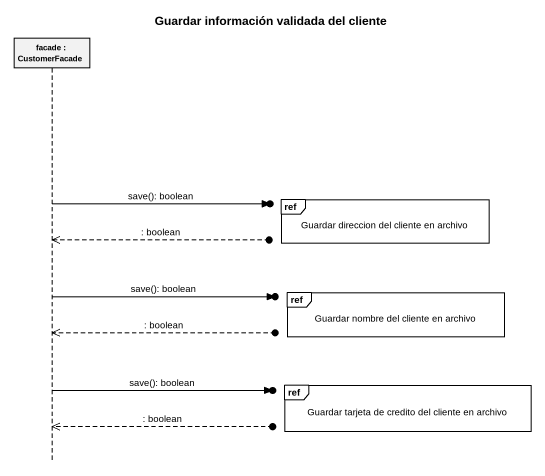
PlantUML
@startuml
title Guardar información validada del cliente
hide footbox
participant "facade : CustomerFacade" as facade

ref over facade : Guardar direccion del cliente en archivo
facade ->o] : save(): boolean
facade <<--o] : : boolean
ref over facade : Guardar nombre del cliente en archivo
facade ->o] : save(): boolean
facade <<--o] : : boolean
ref over facade : Guardar tarjeta de credito del cliente en archivo
facade ->o] : save(): boolean
facade <<--o] : : boolean
@enduml
